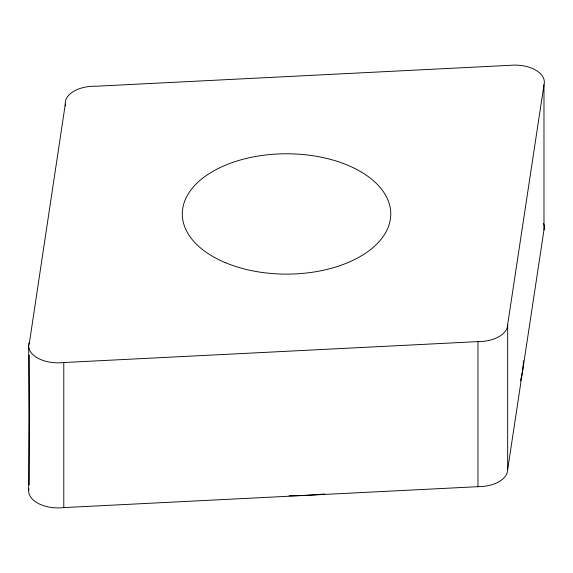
<?xml version="1.0" encoding="UTF-8"?>
<svg xmlns="http://www.w3.org/2000/svg" width="573" height="573" viewBox="0 0 573 573"><rect width="100%" height="100%" fill="white"/><g stroke="black" fill="none" stroke-linecap="round" stroke-linejoin="round"><path stroke-width="0.86" d="M28.65 490.366L29.173 415.081L28.65 345.304M29.173 344.33L65.301 104.15A29.56 17.068 0 0 1 96.364 86.215L510.128 65.315A29.56 17.068 0 0 1 543.985 84.861L543.985 229.923L507.671 469.523A29.56 17.068 0 0 1 477.961 486.678L63.789 507.599A29.56 17.068 0 0 1 28.836 488.876M507.671 469.523L507.671 324.461L543.985 84.861M29.173 342.554A29.56 17.068 0 0 0 63.789 362.537L477.961 341.615A29.56 17.068 0 0 0 507.671 324.461M477.961 341.615L477.961 486.678M65.301 104.15L65.301 105.926M63.789 362.537L63.789 507.599M29.173 355.009L29.173 484.944M523.4 360.782A236.885 136.761 0 0 1 520.37 380.88M324.647 493.99A236.885 136.761 0 0 1 289.207 495.76M543.641 223.52A29.56 17.068 0 0 1 543.985 229.923M225.382 262.678A104.229 60.172 0 0 0 390.213 220.161A104.229 60.172 0 0 0 244.026 159.008A104.229 60.172 0 0 0 225.382 262.678"/></g></svg>
